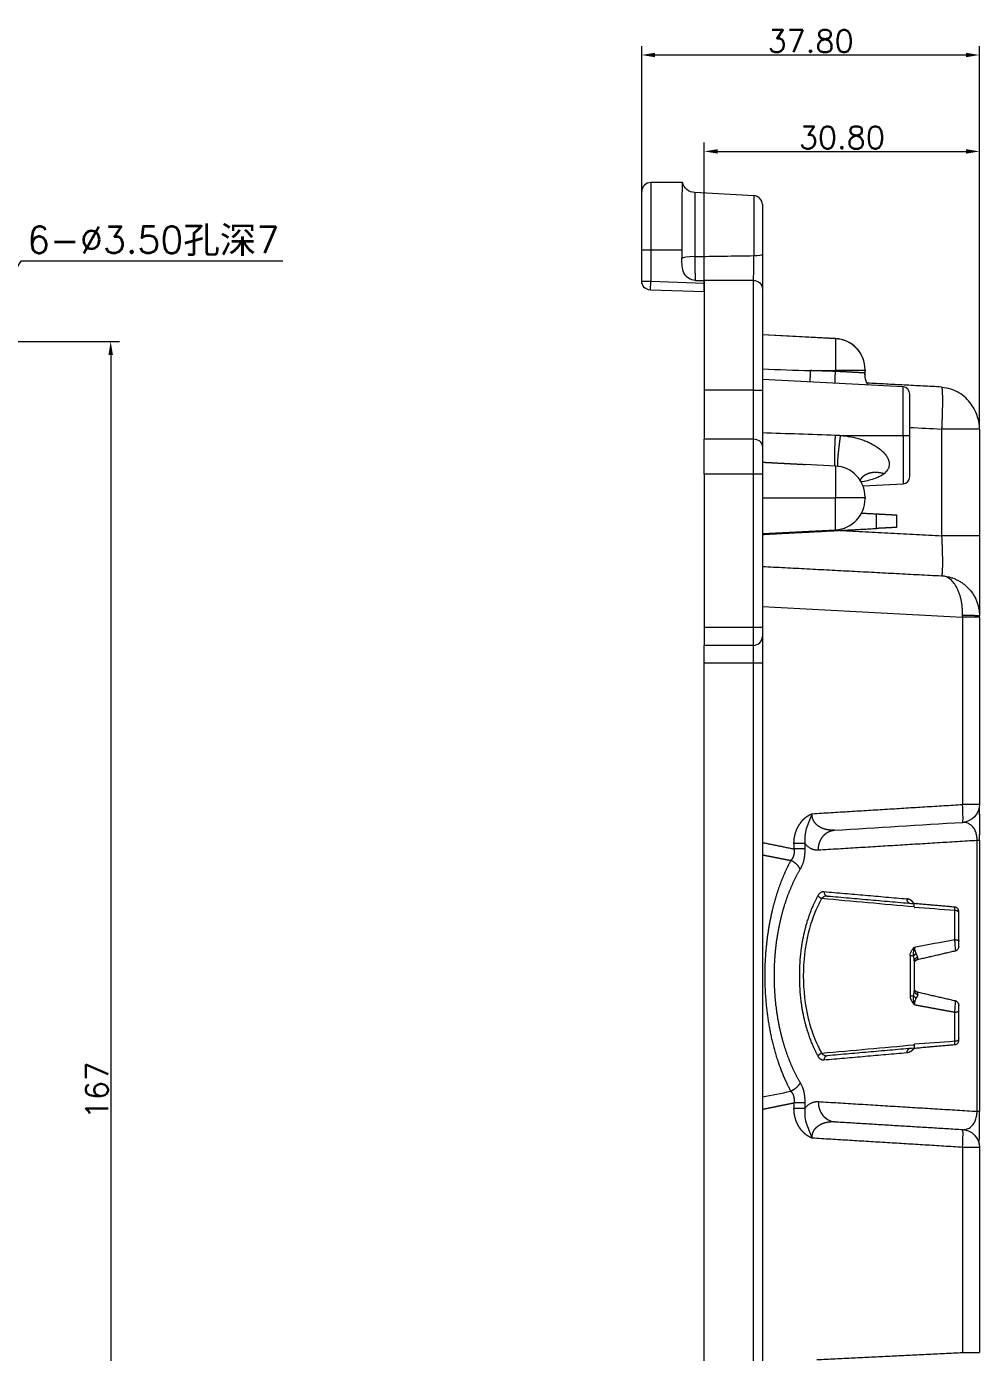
# Model space of a CAD drawing. Header units: millimetres. Extents: x 958 to 3026, y 447 to 1692.
# Drawn here: x 1564.4 to 1671, y 1334.7 to 1483.2 of the extents above; entities that cross this region are included whole.
import ezdxf

# ---------------------------------------------------------------- set-up
doc = ezdxf.new("R2010")
doc.units = ezdxf.units.MM
doc.layers.add('2', color=7, linetype='Continuous', true_color=0xffffff)
doc.layers.add('尺寸线层2', color=3, linetype='Continuous')
doc.styles.get("Standard").update_dxf_attribs({"font": 'txt', "bigfont": 'gbcbig.shx'})
doc.styles.add('标准', font='txt.shx')
doc.dimstyles.get("Standard").update_dxf_attribs({"dimtxt": 3, "dimasz": 1.5, "dimexe": 0.5, "dimexo": 0.05, "dimgap": 0.3, "dimtad": 1, "dimtih": 1, "dimtoh": 1, "dimzin": 0, "dimdsep": 46, "dimtxsty": 'Standard', "dimcen": 0.09, "dimadec": 1, "dimazin": 0, "dimtfac": 1, "dimtmove": 0, "dimatfit": 3, "dimfxl": 1, "dimtolj": 1, "dimtzin": 0, "dimlwd": 13, "dimlwe": 13, "dimarcsym": 0})
doc.dimstyles.new('小粟 Standard', dxfattribs={"dimtxt": 2.5, "dimasz": 1.5, "dimexe": 1, "dimexo": 0.05, "dimgap": 0.3, "dimtad": 1, "dimzin": 0, "dimdsep": 46, "dimtxsty": 'Standard', "dimcen": 0.09, "dimadec": 1, "dimazin": 0, "dimtfac": 1, "dimtmove": 0, "dimatfit": 3, "dimfxl": 1, "dimtolj": 1, "dimtzin": 0, "dimlwd": 13, "dimlwe": 13, "dimarcsym": 0})

# ---------------------------------------------------------------- blocks, each defined once
blk = doc.blocks.new('*D66')
at = {"layer": 'Defpoints', "color": 0}
for p in [(1671.02, 1479.97), (1633.22, 1464.69), (1671.02, 1438.1)]:
    blk.add_point(p, dxfattribs=at)
at = {"layer": '尺寸线层2', "color": 0, "lineweight": 13}
for p, q in [((1633.22, 1464.74), (1633.22, 1480.97)), ((1634.72, 1479.97), (1669.52, 1479.97)), ((1671.02, 1438.15), (1671.02, 1480.97))]:
    blk.add_line(p, q, dxfattribs=at)
at = {"layer": '尺寸线层2', "color": 0}
for points in [[(1634.72, 1480.22), (1634.72, 1479.72), (1633.22, 1479.97)], [(1669.52, 1480.22), (1669.52, 1479.72), (1671.02, 1479.97)]]:
    blk.add_solid(points, dxfattribs=at)
at = {"layer": '尺寸线层2', "color": 0, "insert": (1652.12, 1481.52), "char_height": 2.5, "attachment_point": 5, "style": '标准'}
blk.add_mtext('\\A1;37.80', dxfattribs=at)
blk = doc.blocks.new('*D67')
at = {"layer": 'Defpoints', "color": 0}
for p in [(1671.02, 1469.18), (1640.22, 1453.44), (1671.02, 1438.1)]:
    blk.add_point(p, dxfattribs=at)
at = {"layer": '尺寸线层2', "color": 0, "lineweight": 13}
for p, q in [((1640.22, 1453.49), (1640.22, 1470.18)), ((1671.02, 1438.15), (1671.02, 1470.18)), ((1641.72, 1469.18), (1669.52, 1469.18))]:
    blk.add_line(p, q, dxfattribs=at)
at = {"layer": '尺寸线层2', "color": 0}
for points in [[(1641.72, 1469.43), (1641.72, 1468.93), (1640.22, 1469.18)], [(1669.52, 1469.43), (1669.52, 1468.93), (1671.02, 1469.18)]]:
    blk.add_solid(points, dxfattribs=at)
at = {"layer": '尺寸线层2', "color": 0, "insert": (1655.62, 1470.73), "char_height": 2.5, "attachment_point": 5, "style": '标准'}
blk.add_mtext('\\A1;30.80', dxfattribs=at)
blk = doc.blocks.new('*D84')
at = {"layer": 'Defpoints', "color": 0}
for p in [(1547.09, 1431.85), (1545.16, 1428.93)]:
    blk.add_point(p, dxfattribs=at)
at = {"layer": '尺寸线层2', "color": 0, "lineweight": 13}
for p, q in [((1563.72, 1456.91), (1547.92, 1433.1)), ((1593.05, 1456.91), (1563.72, 1456.91)), ((1545.16, 1428.93), (1547.09, 1431.85)), ((1544.33, 1427.68), (1543.5, 1426.43))]:
    blk.add_line(p, q, dxfattribs=at)
at = {"layer": '尺寸线层2', "color": 0}
for points in [[(1547.71, 1433.24), (1548.13, 1432.96), (1547.09, 1431.85)], [(1544.12, 1427.82), (1544.54, 1427.55), (1545.16, 1428.93)]]:
    blk.add_solid(points, dxfattribs=at)
at = {"layer": '尺寸线层2', "color": 0, "insert": (1578.54, 1459.12), "char_height": 3, "attachment_point": 5, "style": '标准'}
blk.add_mtext('\\A1;6-∅3.50孔深7', dxfattribs=at)
blk = doc.blocks.new('*D87')
at = {"layer": 'Defpoints', "color": 0}
for p in [(1536.68, 1447.9), (1536.68, 1280.86), (1573.78, 1280.86)]:
    blk.add_point(p, dxfattribs=at)
at = {"layer": '尺寸线层2', "color": 0, "lineweight": 13}
for p, q in [((1536.73, 1447.9), (1574.78, 1447.9)), ((1573.78, 1446.4), (1573.78, 1282.36)), ((1536.73, 1280.86), (1574.78, 1280.86))]:
    blk.add_line(p, q, dxfattribs=at)
at = {"layer": '尺寸线层2', "color": 0}
for points in [[(1573.53, 1446.4), (1574.03, 1446.4), (1573.78, 1447.9)], [(1573.53, 1282.36), (1574.03, 1282.36), (1573.78, 1280.86)]]:
    blk.add_solid(points, dxfattribs=at)
at = {"layer": '尺寸线层2', "color": 0, "insert": (1572.23, 1364.07), "char_height": 2.5, "attachment_point": 5, "rotation": 90}
blk.add_mtext('\\A1;167', dxfattribs=at)

msp = doc.modelspace()

# ---------------------------------------------------------------- linework, layer by layer
at = {"layer": '2', "color": 7, "linetype": 'Continuous', "lineweight": 20}
for p, q in [((1637.769, 1465.693), (1634.222, 1465.693)), ((1645.775, 1464.221), (1639.144, 1464.568)), ((1646.722, 1463.222), (1646.722, 1457.662)), ((1633.222, 1454.658), (1633.222, 1458.174)), ((1639.222, 1454.743), (1640.222, 1454.743)), ((1645.722, 1454.743), (1640.222, 1454.743)), ((1640.222, 1454.743), (1640.222, 1442.453)), ((1640.222, 1453.443), (1634.187, 1453.658)), ((1646.722, 1453.743), (1646.722, 1442.457)), ((1654.905, 1448.214), (1646.722, 1448.643)), ((1654.893, 1448.243), (1646.725, 1448.643)), ((1662.464, 1442.818), (1646.722, 1443.643)), ((1640.222, 1442.453), (1640.222, 1436.967)), ((1646.722, 1442.457), (1646.722, 1436.186)), ((1640.222, 1433.063), (1640.222, 1436.967)), ((1671.022, 1438.102), (1671.022, 1426.168)), ((1646.722, 1436.186), (1646.722, 1433.063)), ((1654.905, 1433.964), (1651.501, 1434.142)), ((1640.222, 1433.063), (1640.222, 1415.893)), ((1646.722, 1433.063), (1646.722, 1415.893)), ((1657.986, 1431.733), (1662.464, 1431.968)), ((1661.722, 1428.493), (1661.722, 1427.093)), ((1646.724, 1426.393), (1654.905, 1426.822)), ((1640.222, 1415.893), (1640.222, 1413.893)), ((1646.722, 1415.893), (1646.722, 1414.893)), ((1671.022, 1417.058), (1671.022, 1396.078)), ((1646.722, 1414.893), (1646.722, 1411.893)), ((1645.722, 1413.893), (1640.222, 1413.893)), ((1640.222, 1411.893), (1640.222, 1413.893)), ((1640.222, 1316.893), (1640.222, 1411.893)), ((1646.722, 1411.893), (1646.722, 1316.893)), ((1671.022, 1392.046), (1671.022, 1361.737)), ((1671.022, 1357.704), (1671.022, 1334.743))]:
    msp.add_line(p, q, dxfattribs=at)
at = {"layer": '2', "color": 155, "linetype": 'Continuous', "lineweight": 13}
for p, q in [((1639.144, 1464.568), (1639.144, 1457.406)), ((1645.775, 1464.221), (1645.775, 1457.511)), ((1633.222, 1458.174), (1634.222, 1458.174)), ((1634.222, 1458.174), (1637.732, 1458.174)), ((1634.222, 1458.174), (1634.222, 1454.658)), ((1633.222, 1454.658), (1634.222, 1454.658)), ((1634.187, 1453.658), (1634.222, 1454.658)), ((1634.222, 1454.658), (1640.222, 1454.443)), ((1645.722, 1442.453), (1645.722, 1454.743)), ((1654.893, 1448.214), (1654.893, 1448.243)), ((1654.905, 1448.214), (1654.905, 1444.643)), ((1652.123, 1444.643), (1654.905, 1444.643)), ((1654.905, 1444.553), (1654.905, 1444.643)), ((1658.222, 1444.643), (1654.905, 1444.643)), ((1662.464, 1437.393), (1662.464, 1442.818)), ((1645.722, 1442.453), (1640.222, 1442.453)), ((1645.722, 1436.967), (1645.722, 1442.453)), ((1645.722, 1436.967), (1640.222, 1436.967)), ((1645.722, 1433.063), (1645.722, 1436.967)), ((1655.481, 1437.393), (1662.464, 1437.393)), ((1662.464, 1437.393), (1662.464, 1431.968)), ((1662.464, 1437.393), (1663.222, 1437.393)), ((1666.781, 1438.102), (1666.781, 1426.168)), ((1654.905, 1433.964), (1654.905, 1430.393)), ((1645.722, 1433.063), (1640.222, 1433.063)), ((1646.722, 1433.063), (1645.722, 1433.063)), ((1645.722, 1415.893), (1645.722, 1433.063)), ((1646.722, 1430.393), (1654.905, 1430.393)), ((1654.905, 1426.822), (1654.905, 1430.393)), ((1658.222, 1430.393), (1654.905, 1430.393)), ((1659.499, 1426.976), (1659.499, 1428.609)), ((1645.722, 1415.893), (1640.222, 1415.893)), ((1646.722, 1415.893), (1645.722, 1415.893)), ((1645.722, 1413.893), (1645.722, 1415.893)), ((1669.127, 1417.058), (1669.127, 1396.078)), ((1645.722, 1411.893), (1645.722, 1413.893)), ((1645.722, 1411.893), (1640.222, 1411.893)), ((1646.722, 1411.893), (1645.722, 1411.893)), ((1645.722, 1316.893), (1645.722, 1411.893)), ((1671.022, 1396.078), (1669.127, 1396.078)), ((1650.259, 1391.704), (1650.259, 1391.103)), ((1651.479, 1391.704), (1651.479, 1391.103)), ((1670.754, 1361.737), (1670.754, 1392.046)), ((1650.259, 1362.69), (1650.259, 1362.078)), ((1651.479, 1362.69), (1651.479, 1362.078)), ((1671.022, 1357.704), (1669.127, 1357.704)), ((1669.127, 1357.704), (1669.127, 1334.743))]:
    msp.add_line(p, q, dxfattribs=at)
at = {"layer": '2', "color": 7, "linetype": 'Continuous', "lineweight": 20}
for centre, radius, start, end in [((1634.222, 1464.693), 1, 90, 180), ((1645.722, 1463.222), 1, 0, 87), ((1654.722, 1444.747), 3.5, 0, 87.2), ((1654.722, 1444.719), 3.5, 0, 87), ((1654.722, 1444.538), 3.5, 354.04761, 0), ((1654.722, 1444.567), 3.5, 356.47883, 0), ((1662.422, 1442.019), 0.8, 0, 87), ((1654.722, 1430.469), 3.5, 0, 87), ((1662.422, 1432.767), 0.8, 273, 0), ((1654.722, 1430.317), 3.5, 273, 0), ((1645.722, 1414.893), 1, 270, 0)]:
    msp.add_arc(centre, radius, start, end, dxfattribs=at)
at = {"layer": '2', "color": 7, "linetype": 'Continuous', "lineweight": 20, "extrusion": (0, 0, -1)}
for centre, radius, start, end in [((-1639.222, 1466.066), 1.5, 273, 345.6085), ((-1634.222, 1454.658), 1, 272.04541, 0), ((-1645.722, 1453.743), 1, 90, 180), ((-1669.022, 1396.078), 2, 180, 266.5), ((-1669.022, 1357.704), 2, 93.5, 180)]:
    msp.add_arc(centre, radius, start, end, dxfattribs=at)
at = {"layer": '2', "color": 155, "linetype": 'Continuous', "lineweight": 13}
for centre, major_axis, ratio, start_param, end_param in [((1645.722, 1457.662), (-1, 0), 0.1511922, 1.6231562, 3.1415927), ((1639.222, 1457.166), (-1.5, 0), 0.1598368, 4.7647489, 6.2326526), ((1645.722, 1442.457), (-1, 0), 0.0032007, 1.5707963, 3.1415927), ((1645.722, 1436.186), (-1, 0), 0.7806313, 3.1415927, 4.712389)]:
    msp.add_ellipse(centre, major_axis=major_axis, ratio=ratio, start_param=start_param, end_param=end_param, dxfattribs=at)
for points, degree, knots in [([(1634.222, 1465.693), (1634.222, 1465.693), (1634.222, 1464.882), (1634.222, 1462.099), (1634.222, 1460.143), (1634.222, 1458.174)], 3, [0, 0, 0, 0, 0.5000001, 0.5000001, 1, 1, 1, 1]), ([(1639.144, 1457.406), (1640.221, 1457.426), (1641.299, 1457.445), (1643.509, 1457.48), (1644.642, 1457.497), (1645.775, 1457.511)], 3, [0, 0, 0, 0, 0.487479, 0.487479, 1, 1, 1, 1]), ([(1645.722, 1454.743), (1645.728, 1454.826), (1645.734, 1454.956), (1645.746, 1455.291), (1645.751, 1455.5), (1645.76, 1455.965), (1645.764, 1456.228), (1645.77, 1456.77), (1645.773, 1457.057), (1645.774, 1457.395), (1645.774, 1457.453), (1645.775, 1457.511)], 3, [0, 0, 0, 0, 0.2381083, 0.2381083, 0.4761858, 0.4761858, 0.7138679, 0.7138679, 0.9509167, 0.9509167, 1, 1, 1, 1]), ([(1639.144, 1457.406), (1639.146, 1457.16), (1639.149, 1456.905), (1639.159, 1456.382), (1639.165, 1456.107), (1639.177, 1455.703), (1639.182, 1455.554), (1639.195, 1455.201), (1639.205, 1455.013), (1639.216, 1454.822), (1639.219, 1454.78), (1639.222, 1454.743)], 3, [0, 0, 0, 0, 0.232104, 0.232104, 0.493545, 0.493545, 0.6567044, 0.6567044, 0.9187199, 0.9187199, 1, 1, 1, 1]), ([(1658.216, 1444.351), (1658.216, 1444.351), (1658.215, 1444.353), (1658.213, 1444.356), (1658.206, 1444.361), (1658.196, 1444.365), (1658.19, 1444.367), (1658.164, 1444.373), (1658.126, 1444.377), (1658.092, 1444.379), (1657.971, 1444.388), (1657.795, 1444.399), (1657.653, 1444.407), (1657.161, 1444.433), (1656.493, 1444.469), (1655.988, 1444.496), (1655.45, 1444.524), (1654.905, 1444.553)], 5, [0, 0, 0, 0, 0, 0, 0.0489663, 0.0489663, 0.0489663, 0.1001431, 0.1001431, 0.1001431, 0.2284583, 0.2284583, 0.2284583, 0.4856752, 0.4856752, 0.4856752, 1, 1, 1, 1, 1, 1]), ([(1666.804, 1442.752), (1666.842, 1442.579), (1666.868, 1442.209), (1666.88, 1441.655), (1666.874, 1440.614), (1666.837, 1439.377), (1666.821, 1438.957), (1666.802, 1438.529), (1666.781, 1438.102)], 5, [0, 0, 0, 0, 0, 0, 0.6715661, 0.6715661, 0.6715661, 1, 1, 1, 1, 1, 1]), ([(1654.867, 1434.006), (1654.85, 1434.076), (1654.837, 1434.205), (1654.828, 1434.39), (1654.817, 1434.955), (1654.832, 1435.766), (1654.849, 1436.299), (1654.874, 1436.863), (1654.905, 1437.428)], 5, [0, 0, 0, 0, 0, 0, 0.4194482, 0.4194482, 0.4194482, 1, 1, 1, 1, 1, 1]), ([(1655.159, 1433.979), (1655.148, 1434.049), (1655.145, 1434.178), (1655.151, 1434.364), (1655.187, 1434.928), (1655.27, 1435.736), (1655.331, 1436.268), (1655.403, 1436.83), (1655.481, 1437.393)], 5, [0, 0, 0, 0, 0, 0, 0.4190061, 0.4190061, 0.4190061, 1, 1, 1, 1, 1, 1]), ([(1655.481, 1437.393), (1655.864, 1437.35), (1656.611, 1437.265), (1657.514, 1437.04), (1658.192, 1436.804), (1658.677, 1436.596), (1659.141, 1436.354), (1659.601, 1436.068), (1660.031, 1435.744), (1660.4, 1435.382), (1660.676, 1435.006), (1660.83, 1434.675), (1660.901, 1434.405), (1660.924, 1434.195), (1660.912, 1433.992), (1660.866, 1433.796), (1660.785, 1433.608), (1660.671, 1433.429), (1660.523, 1433.257), (1660.402, 1433.154), (1660.34, 1433.102)], 3, [0, 0, 0, 0, 0.1348261, 0.2629709, 0.3252397, 0.3867766, 0.4480585, 0.5096675, 0.5780643, 0.6400297, 0.697168, 0.7515203, 0.7817318, 0.8112691, 0.8405981, 0.8701945, 0.9005222, 0.9320143, 0.9650603, 1, 1, 1, 1]), ([(1671.022, 1438.102), (1671.022, 1438.102), (1670.574, 1438.102), (1669.015, 1438.102), (1667.914, 1438.102), (1666.781, 1438.102)], 3, [0, 0, 0, 0, 0.5, 0.5, 1, 1, 1, 1]), ([(1660.34, 1433.102), (1659.754, 1433.268), (1659.175, 1433.314), (1658.649, 1433.227), (1658.177, 1432.995), (1657.844, 1432.642), (1657.818, 1432.613), (1657.793, 1432.583), (1657.769, 1432.552)], 5, [0, 0, 0, 0, 0, 0, 0.9192231, 0.9192231, 0.9192231, 1, 1, 1, 1, 1, 1]), ([(1660.34, 1433.102), (1660.197, 1433.001), (1659.897, 1432.792), (1659.329, 1432.555), (1658.66, 1432.352), (1658.13, 1432.238), (1657.829, 1432.183), (1657.792, 1432.176)], 3, [0, 0, 0, 0, 0.2079978, 0.4350668, 0.6850973, 0.961318, 1, 1, 1, 1]), ([(1666.781, 1426.168), (1666.823, 1425.364), (1666.855, 1424.561), (1666.873, 1423.81), (1666.88, 1422.678), (1666.845, 1421.981), (1666.822, 1421.776), (1666.793, 1421.674), (1666.758, 1421.676)], 5, [0, 0, 0, 0, 0, 0, 0.5679933, 0.5679933, 0.5679933, 1, 1, 1, 1, 1, 1]), ([(1671.022, 1426.168), (1671.022, 1426.168), (1670.893, 1426.168), (1670.636, 1426.168), (1669.888, 1426.168), (1668.766, 1426.168), (1668.134, 1426.168), (1667.461, 1426.168), (1666.781, 1426.168)], 5, [0, 0, 0, 0, 0, 0, 0.5, 0.5, 0.5, 1, 1, 1, 1, 1, 1]), ([(1669.132, 1417.282), (1669.133, 1417.415), (1669.134, 1417.688), (1669.106, 1418.1), (1669.056, 1418.517), (1668.982, 1418.933), (1668.883, 1419.341), (1668.759, 1419.734), (1668.61, 1420.105), (1668.385, 1420.543), (1668.077, 1420.994), (1667.677, 1421.376), (1667.243, 1421.614), (1666.918, 1421.656), (1666.758, 1421.676)], 3, [0, 0, 0, 0, 0.055134, 0.1125186, 0.1721419, 0.2339371, 0.2977868, 0.3635302, 0.4309725, 0.4998966, 0.6280909, 0.7550677, 0.8793594, 1, 1, 1, 1]), ([(1671.022, 1417.058), (1671.022, 1417.058), (1670.821, 1417.058), (1670.125, 1417.058), (1669.632, 1417.058), (1669.127, 1417.058)], 3, [0, 0, 0, 0, 0.5, 0.5, 1, 1, 1, 1]), ([(1669.132, 1417.282), (1669.435, 1417.281), (1669.734, 1417.277), (1670.016, 1417.271), (1670.516, 1417.253), (1670.85, 1417.227), (1670.965, 1417.213), (1671.022, 1417.198), (1671.022, 1417.182)], 5, [0, 0, 0, 0, 0, 0, 0.5, 0.5, 0.5, 1, 1, 1, 1, 1, 1]), ([(1669.144, 1394.082), (1669.172, 1394.084), (1669.186, 1394.3), (1669.179, 1395.039), (1669.159, 1395.557), (1669.127, 1396.078)], 3, [0, 0, 0, 0, 0.5, 0.5, 1, 1, 1, 1]), ([(1650.259, 1391.704), (1650.259, 1391.873), (1650.282, 1392.199), (1650.353, 1392.673), (1650.556, 1393.305), (1650.853, 1393.845), (1651.015, 1394.061), (1651.118, 1394.198), (1651.401, 1394.504), (1651.752, 1394.775), (1652.014, 1394.924), (1652.197, 1395.011), (1652.292, 1395.049)], 2, [0, 0, 0, 0.0625, 0.125, 0.25, 0.3928571, 0.5, 0.5, 0.6, 0.75, 0.875, 0.9375, 1, 1, 1]), ([(1652.292, 1395.049), (1652.194, 1394.81), (1651.987, 1394.304), (1651.68, 1393.579), (1651.441, 1392.698), (1651.465, 1392.073), (1651.479, 1391.704)], 3, [0, 0, 0, 0, 0.2184243, 0.4626123, 0.6826637, 1, 1, 1, 1]), ([(1652.987, 1390.959), (1652.981, 1391.3), (1653.032, 1391.642), (1653.14, 1391.967), (1653.456, 1392.551), (1653.939, 1392.957), (1654.212, 1393.104), (1654.503, 1393.187), (1654.798, 1393.205)], 5, [0, 0, 0, 0, 0, 0, 0.5, 0.5, 0.5, 1, 1, 1, 1, 1, 1]), ([(1650.259, 1391.103), (1650.289, 1390.889), (1650.293, 1390.674), (1650.265, 1390.467), (1650.181, 1390.202), (1650.046, 1389.982), (1650.003, 1389.923), (1649.956, 1389.867), (1649.906, 1389.816)], 5, [0, 0, 0, 0, 0, 0, 0.7072996, 0.7072996, 0.7072996, 1, 1, 1, 1, 1, 1]), ([(1649.906, 1389.816), (1649.366, 1388.828), (1648.868, 1387.726), (1648.423, 1386.517), (1647.592, 1383.677), (1647.106, 1380.473), (1646.96, 1378.671), (1646.908, 1374.219), (1647.573, 1369.951), (1648.198, 1367.65), (1648.99, 1365.652), (1649.906, 1363.977)], 5, [0, 0, 0, 0, 0, 0, 0.258376, 0.258376, 0.258376, 0.5621795, 0.5621795, 0.5621795, 1, 1, 1, 1, 1, 1]), ([(1650.945, 1388.834), (1650.262, 1387.686), (1649.2, 1385.029), (1648.821, 1383.519), (1648.503, 1382.252), (1648.026, 1378.97), (1648.025, 1373.444), (1648.821, 1370.274), (1649.2, 1368.765), (1650.262, 1366.107), (1650.945, 1364.959)], 2, [0, 0, 0, 0.1250001, 0.2500002, 0.2500002, 0.3500002, 0.5000004, 0.7500005, 0.7500005, 0.8750006, 1, 1, 1]), ([(1652.95, 1367.915), (1652.437, 1368.883), (1651.667, 1370.974), (1650.897, 1374.342), (1650.897, 1379.45), (1651.667, 1382.819), (1652.436, 1384.91), (1652.95, 1385.878)], 2, [0, 0, 0, 0.125, 0.25, 0.5, 0.75, 0.875, 1, 1, 1]), ([(1653.352, 1385.55), (1653.204, 1385.269), (1652.907, 1384.706), (1652.372, 1383.453), (1651.599, 1381.011), (1651.099, 1376.896), (1651.6, 1372.784), (1652.372, 1370.339), (1652.842, 1369.244), (1653.13, 1368.659), (1653.278, 1368.381), (1653.352, 1368.243)], 3, [0, 0, 0, 0, 0.0618013, 0.1242507, 0.2495225, 0.499995, 0.7504593, 0.8757396, 0.9381901, 0.9692673, 1, 1, 1, 1]), ([(1653.8, 1385.824), (1653.749, 1385.817), (1653.588, 1385.777), (1653.448, 1385.642), (1653.352, 1385.55)], 3, [0, 0, 0, 0, 0.3141165, 1, 1, 1, 1]), ([(1663.676, 1384.988), (1663.666, 1385.008), (1663.655, 1385.027), (1663.644, 1385.045), (1663.594, 1385.124), (1663.541, 1385.189), (1663.499, 1385.234), (1663.354, 1385.366), (1663.202, 1385.447), (1663.094, 1385.488), (1662.985, 1385.512), (1662.876, 1385.522)], 5, [0, 0, 0, 0, 0, 0, 0.0792566, 0.0792566, 0.0792566, 0.3527138, 0.3527138, 0.3527138, 1, 1, 1, 1, 1, 1]), ([(1668.253, 1384.222), (1668.253, 1384.222), (1668.258, 1384.41), (1668.263, 1384.564), (1668.265, 1384.585), (1668.266, 1384.586)], 3, [0, 0, 0, 0, 0.0000504, 0.8726703, 1, 1, 1, 1]), ([(1668.253, 1380.954), (1668.253, 1381.007), (1668.253, 1381.059), (1668.253, 1381.112), (1668.253, 1381.484), (1668.253, 1381.849), (1668.253, 1382.158), (1668.253, 1382.614), (1668.253, 1383.056), (1668.253, 1383.202), (1668.253, 1383.491), (1668.253, 1383.773), (1668.253, 1383.911), (1668.253, 1384.057), (1668.253, 1384.2), (1668.253, 1384.207), (1668.253, 1384.214), (1668.253, 1384.222)], 5, [0, 0, 0, 0, 0, 0, 0.075321, 0.075321, 0.075321, 0.5315201, 0.5315201, 0.5315201, 0.7596197, 0.7596197, 0.7596197, 0.9877192, 0.9877192, 0.9877192, 1, 1, 1, 1, 1, 1]), ([(1668.335, 1379.714), (1668.339, 1379.715), (1668.348, 1379.772), (1668.33, 1380.106), (1668.293, 1380.579), (1668.267, 1380.817), (1668.253, 1380.954)], 3, [0, 0, 0, 0, 0.1696472, 0.5846075, 0.7625287, 1, 1, 1, 1]), ([(1663.253, 1379.133), (1663.265, 1379.234), (1663.291, 1379.457), (1663.466, 1379.789), (1663.632, 1379.999), (1663.722, 1380.114)], 3, [0, 0, 0, 0, 0.2717819, 0.5999031, 1, 1, 1, 1]), ([(1663.722, 1380.114), (1663.737, 1380.034), (1663.767, 1379.879), (1663.817, 1379.61), (1663.885, 1379.45), (1663.925, 1379.358)], 3, [0, 0, 0, 0, 0.3070393, 0.5994808, 1, 1, 1, 1]), ([(1664.109, 1374.833), (1664.101, 1374.776), (1664.083, 1374.651), (1663.98, 1374.511), (1663.925, 1374.435)], 3, [0, 0, 0, 0, 0.4576405, 1, 1, 1, 1]), ([(1668.253, 1372.839), (1668.265, 1372.957), (1668.29, 1373.194), (1668.33, 1373.674), (1668.348, 1374.022), (1668.339, 1374.079), (1668.335, 1374.079)], 3, [0, 0, 0, 0, 0.2066533, 0.4150842, 0.8295503, 1, 1, 1, 1]), ([(1668.253, 1369.571), (1668.253, 1369.579), (1668.253, 1369.586), (1668.253, 1369.593), (1668.253, 1369.736), (1668.253, 1369.882), (1668.253, 1370.02), (1668.253, 1370.302), (1668.253, 1370.591), (1668.253, 1370.737), (1668.253, 1371.179), (1668.253, 1371.635), (1668.253, 1371.944), (1668.253, 1372.309), (1668.253, 1372.681), (1668.253, 1372.734), (1668.253, 1372.786), (1668.253, 1372.839)], 5, [0, 0, 0, 0, 0, 0, 0.0122864, 0.0122864, 0.0122864, 0.2403809, 0.2403809, 0.2403809, 0.4684755, 0.4684755, 0.4684755, 0.9246646, 0.9246646, 0.9246646, 1, 1, 1, 1, 1, 1]), ([(1663.718, 1368.882), (1663.706, 1368.853), (1663.638, 1368.714), (1663.487, 1368.543), (1663.404, 1368.479), (1663.288, 1368.388), (1663.024, 1368.284), (1662.876, 1368.271)], 2, [0, 0, 0, 0.0440154, 0.2261077, 0.3626769, 0.3626769, 0.6813385, 1, 1, 1]), ([(1668.266, 1369.209), (1668.265, 1369.209), (1668.264, 1369.217), (1668.261, 1369.299), (1668.256, 1369.473), (1668.253, 1369.571)], 3, [0, 0, 0, 0, 0.1325268, 0.5099464, 1, 1, 1, 1]), ([(1653.352, 1368.243), (1653.448, 1368.151), (1653.588, 1368.016), (1653.749, 1367.976), (1653.8, 1367.969)], 3, [0, 0, 0, 0, 0.6859332, 1, 1, 1, 1]), ([(1649.906, 1363.977), (1649.958, 1363.924), (1650.006, 1363.867), (1650.05, 1363.805), (1650.183, 1363.584), (1650.266, 1363.318), (1650.293, 1363.113), (1650.289, 1362.902), (1650.259, 1362.69)], 5, [0, 0, 0, 0, 0, 0, 0.3018534, 0.3018534, 0.3018534, 1, 1, 1, 1, 1, 1]), ([(1650.945, 1364.959), (1650.945, 1364.959), (1651.479, 1364.06), (1651.479, 1362.69)], 2, [0, 0, 0, 0.0000057, 1, 1, 1]), ([(1652.987, 1362.824), (1652.978, 1362.255), (1653.165, 1361.689), (1653.831, 1360.863), (1654.306, 1360.608), (1654.798, 1360.578)], 3, [0, 0, 0, 0, 0.5, 0.5, 1, 1, 1, 1]), ([(1652.292, 1358.734), (1652.197, 1358.772), (1652.014, 1358.86), (1651.751, 1359.009), (1651.409, 1359.274), (1651.125, 1359.575), (1651.015, 1359.722), (1650.892, 1359.886), (1650.711, 1360.19), (1650.529, 1360.562), (1650.353, 1361.109), (1650.282, 1361.583), (1650.259, 1361.909), (1650.259, 1362.078)], 2, [0, 0, 0, 0.0625, 0.125, 0.25, 0.3928571, 0.5, 0.5, 0.5816327, 0.6428571, 0.75, 0.875, 0.9375, 1, 1, 1]), ([(1651.479, 1362.078), (1651.464, 1361.76), (1651.433, 1361.136), (1651.66, 1360.25), (1651.937, 1359.59), (1652.125, 1359.148), (1652.207, 1358.943), (1652.246, 1358.847), (1652.264, 1358.802), (1652.278, 1358.768), (1652.287, 1358.747), (1652.292, 1358.734)], 3, [0, 0, 0, 0, 0.2743807, 0.5372537, 0.7812954, 0.8934823, 0.9471739, 0.9682997, 0.9808995, 0.9884364, 1, 1, 1, 1]), ([(1669.127, 1357.704), (1669.159, 1358.226), (1669.179, 1358.744), (1669.186, 1359.483), (1669.172, 1359.699), (1669.144, 1359.701)], 3, [0, 0, 0, 0, 0.5, 0.5, 1, 1, 1, 1]), ([(1669.127, 1334.743), (1669.632, 1334.743), (1670.125, 1334.743), (1670.821, 1334.743), (1671.022, 1334.743), (1671.022, 1334.743)], 3, [0, 0, 0, 0, 0.5, 0.5, 1, 1, 1, 1])]:
    msp.add_open_spline(points, degree=degree, knots=knots, dxfattribs=at)
at = {"layer": '2', "color": 7, "linetype": 'Continuous', "lineweight": 20}
for points, degree, knots in [([(1637.732, 1458.174), (1637.738, 1460.131), (1637.748, 1462.098), (1637.764, 1464.871), (1637.769, 1465.693), (1637.769, 1465.693)], 3, [0, 0, 0, 0, 0.5, 0.5, 1, 1, 1, 1]), ([(1633.222, 1458.174), (1633.222, 1459.894), (1633.222, 1461.577), (1633.222, 1463.98), (1633.222, 1464.692), (1633.222, 1464.693)], 3, [0, 0, 0, 0, 0.5000926, 0.5000926, 1, 1, 1, 1]), ([(1646.722, 1457.662), (1646.722, 1457.276), (1646.722, 1456.873), (1646.722, 1456.104), (1646.722, 1455.726), (1646.722, 1455.047), (1646.722, 1454.737), (1646.722, 1454.225), (1646.722, 1454.017), (1646.722, 1453.822), (1646.722, 1453.778), (1646.722, 1453.743)], 3, [0, 0, 0, 0, 0.229376, 0.229376, 0.4587396, 0.4587396, 0.6882925, 0.6882925, 0.9181661, 0.9181661, 1, 1, 1, 1]), ([(1639.222, 1454.743), (1638.683, 1454.743), (1638.172, 1455.099), (1637.702, 1456.074), (1637.72, 1456.637), (1637.724, 1457.178)], 3, [0, 0, 0, 0, 0.5, 0.5, 1, 1, 1, 1]), ([(1658.566, 1443), (1658.47, 1443.15), (1658.262, 1443.579), (1658.201, 1444.04), (1658.216, 1444.351)], 3, [0, 0, 0, 0, 0.3743633, 1, 1, 1, 1]), ([(1671.022, 1438.258), (1671.021, 1438.419), (1670.988, 1438.777), (1670.828, 1439.45), (1670.538, 1440.183), (1670.098, 1440.926), (1669.497, 1441.615), (1668.734, 1442.194), (1667.817, 1442.606), (1667.155, 1442.729), (1666.804, 1442.752)], 3, [0, 0, 0, 0, 0.0950731, 0.2001713, 0.3152292, 0.4391596, 0.5704861, 0.7079492, 0.8510016, 1, 1, 1, 1]), ([(1663.222, 1437.393), (1663.222, 1438.604), (1663.222, 1439.807), (1663.222, 1441.52), (1663.222, 1442.019), (1663.222, 1442.019)], 3, [0, 0, 0, 0, 0.5000339, 0.5000339, 1, 1, 1, 1]), ([(1663.222, 1432.767), (1663.222, 1432.767), (1663.222, 1433.265), (1663.222, 1434.978), (1663.222, 1436.182), (1663.222, 1437.393)], 3, [0, 0, 0, 0, 0.499894, 0.499894, 1, 1, 1, 1]), ([(1659.499, 1428.609), (1659.621, 1428.603), (1659.856, 1428.59), (1660.191, 1428.573), (1660.62, 1428.55), (1660.969, 1428.532), (1661.279, 1428.516), (1661.501, 1428.504), (1661.645, 1428.497), (1661.703, 1428.494), (1661.722, 1428.493), (1661.722, 1428.493)], 2, [0, 0, 0, 0.0625, 0.125, 0.25, 0.3928571, 0.5, 0.6428571, 0.75, 0.875, 0.9375, 1, 1, 1]), ([(1661.722, 1427.093), (1661.722, 1427.093), (1661.703, 1427.092), (1661.645, 1427.089), (1661.479, 1427.08), (1661.235, 1427.067), (1660.926, 1427.051), (1660.564, 1427.032), (1660.191, 1427.012), (1659.857, 1426.995), (1659.622, 1426.983), (1659.499, 1426.976)], 2, [0, 0, 0, 0.0625, 0.125, 0.25, 0.3928571, 0.5, 0.6428571, 0.75, 0.875, 0.9375, 1, 1, 1]), ([(1671.022, 1426.168), (1671.022, 1425.237), (1671.022, 1423.511), (1671.022, 1421.127), (1671.022, 1418.497), (1671.022, 1417.558), (1671.022, 1417.397)], 2, [0, 0, 0, 0.1458284, 0.2916568, 0.5833135, 0.8749703, 1, 1, 1]), ([(1666.758, 1421.676), (1667.013, 1421.651), (1667.4, 1421.612), (1667.911, 1421.469), (1668.296, 1421.325), (1668.673, 1421.143), (1669.036, 1420.923), (1669.381, 1420.666), (1669.793, 1420.294), (1670.159, 1419.859), (1670.464, 1419.368), (1670.661, 1418.967), (1670.82, 1418.542), (1670.936, 1418.098), (1671.009, 1417.643), (1671.018, 1417.336), (1671.022, 1417.182)], 3, [0, 0, 0, 0, 0.118408, 0.1796772, 0.2421105, 0.3055342, 0.3697495, 0.4345359, 0.4996572, 0.6217272, 0.6840288, 0.7469438, 0.8102635, 0.8737346, 0.9370763, 1, 1, 1, 1]), ([(1671.022, 1394.904), (1671.023, 1395.105), (1671.022, 1395.433), (1671.018, 1395.7), (1671.01, 1395.765), (1671.004, 1395.767)], 3, [0, 0, 0, 0, 0.3294326, 0.6531469, 1, 1, 1, 1]), ([(1654.798, 1393.205), (1654.341, 1393.177), (1653.886, 1393.224), (1653.449, 1393.345), (1652.811, 1393.692), (1652.415, 1394.27), (1652.313, 1394.517), (1652.274, 1394.783), (1652.292, 1395.049)], 5, [0, 0, 0, 0, 0, 0, 0.6281206, 0.6281206, 0.6281206, 1, 1, 1, 1, 1, 1]), ([(1670.754, 1392.046), (1670.753, 1392.131), (1670.75, 1392.313), (1670.717, 1392.571), (1670.668, 1392.818), (1670.597, 1393.051), (1670.506, 1393.267), (1670.391, 1393.462), (1670.25, 1393.633), (1670.097, 1393.755), (1669.952, 1393.847), (1669.791, 1393.942), (1669.599, 1394.028), (1669.375, 1394.084), (1669.221, 1394.083), (1669.144, 1394.082)], 3, [0, 0, 0, 0, 0.0321962, 0.0685407, 0.1117816, 0.1635589, 0.2248189, 0.2961285, 0.3778492, 0.4702292, 0.5370382, 0.6037124, 0.7365728, 0.8686971, 1, 1, 1, 1]), ([(1671.022, 1394.999), (1671.022, 1394.94), (1671.022, 1394.745), (1671.022, 1394.596), (1671.022, 1394.518), (1671.022, 1394.433), (1671.022, 1394.317), (1671.022, 1394.004), (1671.022, 1393.5), (1671.022, 1392.94), (1671.022, 1392.691)], 2, [0, 0, 0, 0.0846299, 0.2720713, 0.2720713, 0.365792, 0.365792, 0.4595127, 0.6094658, 0.8343955, 1, 1, 1]), ([(1668.722, 1384.084), (1668.721, 1384.149), (1668.699, 1384.269), (1668.599, 1384.432), (1668.447, 1384.547), (1668.33, 1384.58), (1668.266, 1384.586)], 3, [0, 0, 0, 0, 0.2490676, 0.4987964, 0.7491883, 1, 1, 1, 1]), ([(1668.722, 1380.786), (1668.722, 1381.123), (1668.722, 1381.455), (1668.722, 1381.782), (1668.722, 1382.425), (1668.722, 1383.041), (1668.722, 1383.341), (1668.722, 1383.634), (1668.722, 1383.918)], 5, [0, 0, 0, 0, 0, 0, 0.5000025, 0.5000025, 0.5000025, 1, 1, 1, 1, 1, 1]), ([(1668.722, 1380.224), (1668.722, 1380.207), (1668.722, 1380.197), (1668.722, 1380.194), (1668.722, 1380.212), (1668.722, 1380.343), (1668.722, 1380.494), (1668.722, 1380.649), (1668.722, 1380.786)], 5, [0, 0, 0, 0, 0, 0, 0.2551415, 0.2551415, 0.2551415, 1, 1, 1, 1, 1, 1]), ([(1663.618, 1379.098), (1663.622, 1379.23), (1663.628, 1379.467), (1663.679, 1379.808), (1663.708, 1380.012), (1663.722, 1380.114)], 3, [0, 0, 0, 0, 0.385303, 0.6919918, 1, 1, 1, 1]), ([(1663.722, 1378.571), (1663.721, 1378.614), (1663.719, 1378.702), (1663.699, 1378.833), (1663.667, 1378.966), (1663.635, 1379.054), (1663.618, 1379.098)], 3, [0, 0, 0, 0, 0.2439053, 0.4924144, 0.7447983, 1, 1, 1, 1]), ([(1668.335, 1379.711), (1668.401, 1379.728), (1668.513, 1379.779), (1668.639, 1379.914), (1668.708, 1380.069), (1668.722, 1380.175), (1668.722, 1380.227)], 3, [0, 0, 0, 0, 0.2849684, 0.5480591, 0.7869282, 1, 1, 1, 1]), ([(1663.737, 1378.418), (1663.738, 1378.418), (1663.744, 1378.418), (1663.756, 1378.435), (1663.78, 1378.483), (1663.802, 1378.521), (1663.828, 1378.561), (1663.86, 1378.599), (1663.895, 1378.633), (1663.947, 1378.673), (1664.019, 1378.71), (1664.078, 1378.729), (1664.11, 1378.736)], 3, [0, 0, 0, 0, 0.056137, 0.3342362, 0.439291, 0.5215028, 0.5868241, 0.6428268, 0.6962217, 0.7512668, 0.8709774, 1, 1, 1, 1]), ([(1663.618, 1374.695), (1663.635, 1374.739), (1663.667, 1374.827), (1663.699, 1374.96), (1663.719, 1375.091), (1663.721, 1375.179), (1663.722, 1375.222)], 3, [0, 0, 0, 0, 0.2552017, 0.5075856, 0.7560947, 1, 1, 1, 1]), ([(1663.722, 1373.679), (1663.704, 1373.811), (1663.67, 1374.055), (1663.619, 1374.396), (1663.618, 1374.603), (1663.618, 1374.695)], 3, [0, 0, 0, 0, 0.3951728, 0.7330329, 1, 1, 1, 1]), ([(1663.925, 1374.435), (1663.884, 1374.343), (1663.83, 1374.218), (1663.791, 1374.036), (1663.759, 1373.878), (1663.737, 1373.759), (1663.722, 1373.679)], 3, [0, 0, 0, 0, 0.3998831, 0.5430861, 0.6927262, 1, 1, 1, 1]), ([(1664.11, 1375.057), (1664.08, 1375.064), (1664.024, 1375.082), (1663.955, 1375.119), (1663.906, 1375.156), (1663.857, 1375.2), (1663.81, 1375.255), (1663.77, 1375.303), (1663.752, 1375.317), (1663.743, 1375.316), (1663.741, 1375.316)], 3, [0, 0, 0, 0, 0.1134177, 0.2224627, 0.2780009, 0.3388204, 0.4911049, 0.6938778, 0.9457358, 1, 1, 1, 1]), ([(1668.694, 1373.758), (1668.68, 1373.798), (1668.643, 1373.873), (1668.56, 1373.97), (1668.455, 1374.043), (1668.377, 1374.072), (1668.335, 1374.082)], 3, [0, 0, 0, 0, 0.2491374, 0.4988655, 0.7491561, 1, 1, 1, 1]), ([(1668.715, 1373.629), (1668.713, 1373.654), (1668.706, 1373.716), (1668.69, 1373.782), (1668.675, 1373.792), (1668.667, 1373.786)], 3, [0, 0, 0, 0, 0.213596, 0.5896164, 1, 1, 1, 1]), ([(1668.694, 1373.602), (1668.699, 1373.616), (1668.707, 1373.635), (1668.716, 1373.643), (1668.721, 1373.63), (1668.722, 1373.608), (1668.722, 1373.594)], 3, [0, 0, 0, 0, 0.2755502, 0.5338671, 0.7751689, 1, 1, 1, 1]), ([(1668.722, 1373.008), (1668.722, 1373.07), (1668.722, 1373.138), (1668.722, 1373.206), (1668.722, 1373.368), (1668.722, 1373.502), (1668.722, 1373.56), (1668.722, 1373.591), (1668.722, 1373.594)], 5, [0, 0, 0, 0, 0, 0, 0.4132405, 0.4132405, 0.4132405, 1, 1, 1, 1, 1, 1]), ([(1668.722, 1369.875), (1668.722, 1370.001), (1668.722, 1370.129), (1668.722, 1370.259), (1668.722, 1370.85), (1668.722, 1371.47), (1668.722, 1371.97), (1668.722, 1372.483), (1668.722, 1373.007)], 5, [0, 0, 0, 0, 0, 0, 0.222179, 0.222179, 0.222179, 1, 1, 1, 1, 1, 1]), ([(1668.266, 1369.207), (1668.33, 1369.213), (1668.447, 1369.246), (1668.599, 1369.361), (1668.699, 1369.524), (1668.721, 1369.644), (1668.722, 1369.709)], 3, [0, 0, 0, 0, 0.2508092, 0.5012018, 0.7509318, 1, 1, 1, 1]), ([(1669.286, 1359.699), (1669.328, 1359.7), (1669.453, 1359.705), (1669.645, 1359.749), (1669.864, 1359.853), (1670.062, 1359.996), (1670.234, 1360.166), (1670.368, 1360.351), (1670.481, 1360.557), (1670.576, 1360.779), (1670.652, 1361.01), (1670.709, 1361.247), (1670.748, 1361.488), (1670.752, 1361.659), (1670.754, 1361.737)], 3, [0, 0, 0, 0, 0.0707312, 0.2168651, 0.3580514, 0.4942267, 0.5953027, 0.6846589, 0.7624622, 0.8289871, 0.8847087, 0.9304867, 0.9679317, 1, 1, 1, 1]), ([(1670.989, 1358.073), (1670.991, 1358.072), (1670.995, 1358.114), (1671, 1358.282), (1671.005, 1358.511), (1671.008, 1358.797), (1671.012, 1359.248), (1671.015, 1359.903), (1671.017, 1360.652), (1671.018, 1361.236), (1671.018, 1361.563), (1671.018, 1361.737)], 3, [0, 0, 0, 0, 0.1612698, 0.3124644, 0.4139757, 0.5063612, 0.6321116, 0.7936362, 0.8904724, 0.9437496, 1, 1, 1, 1]), ([(1652.292, 1358.734), (1652.274, 1359), (1652.313, 1359.266), (1652.415, 1359.512), (1652.637, 1359.837), (1652.935, 1360.088), (1653.043, 1360.164), (1653.419, 1360.39), (1653.847, 1360.526), (1654.16, 1360.581), (1654.478, 1360.598), (1654.798, 1360.578)], 5, [0, 0, 0, 0, 0, 0, 0.3718803, 0.3718803, 0.3718803, 0.5607768, 0.5607768, 0.5607768, 1, 1, 1, 1, 1, 1])]:
    msp.add_open_spline(points, degree=degree, knots=knots, dxfattribs=at)
for points, degree in [([(1637.724, 1457.178), (1637.727, 1457.51), (1637.731, 1457.842), (1637.732, 1458.174)], 3), ([(1658.222, 1444.643), (1658.222, 1444.722), (1658.222, 1444.722), (1658.222, 1444.643)], 3), ([(1658.222, 1444.643), (1658.222, 1444.563), (1658.222, 1444.563), (1658.222, 1444.643)], 3), ([(1658.45, 1443.281), (1666.758, 1442.845)], 1), ([(1666.758, 1442.845), (1666.768, 1442.845), (1666.778, 1442.835), (1666.787, 1442.816), (1666.795, 1442.788), (1666.804, 1442.752)], 5), ([(1646.722, 1434.393), (1647.677, 1434.343), (1648.633, 1434.293), (1649.588, 1434.242), (1650.543, 1434.192), (1651.498, 1434.141)], 5), ([(1657.616, 1432.307), (1657.654, 1432.294), (1657.715, 1432.36), (1657.769, 1432.551)], 3), ([(1657.769, 1432.552), (1657.753, 1432.531), (1657.737, 1432.511), (1657.722, 1432.49), (1657.707, 1432.468), (1657.693, 1432.446)], 5), ([(1657.769, 1432.551), (1657.78, 1432.562), (1657.784, 1432.568), (1657.782, 1432.57)], 3), ([(1658.222, 1430.393), (1658.222, 1430.472), (1658.222, 1430.472), (1658.222, 1430.393)], 3), ([(1658.222, 1430.393), (1658.222, 1430.313), (1658.222, 1430.313), (1658.222, 1430.393)], 3), ([(1657.752, 1428.701), (1659.499, 1428.609)], 1), ([(1646.722, 1426.307), (1659.499, 1426.976)], 1), ([(1646.722, 1422.726), (1666.758, 1421.676)], 1), ([(1671.022, 1417.058), (1671.022, 1417.089), (1671.022, 1417.12), (1671.022, 1417.151), (1671.022, 1417.182)], 4), ([(1654.798, 1393.205), (1659.58, 1393.497), (1664.362, 1393.79), (1669.144, 1394.082)], 3), ([(1671.005, 1392.046), (1671.023, 1392.372), (1671.022, 1392.726)], 2), ([(1671.022, 1392.046), (1671.022, 1392.046), (1671.016, 1392.046), (1671.005, 1392.046)], 3), ([(1653.991, 1385.835), (1653.927, 1385.834), (1653.863, 1385.833), (1653.8, 1385.824)], 3), ([(1653.991, 1385.835), (1663.722, 1384.984)], 1), ([(1668.333, 1384.58), (1663.722, 1384.984)], 1), ([(1663.722, 1384.609), (1663.732, 1384.841), (1663.733, 1384.983), (1663.722, 1384.984)], 3), ([(1663.722, 1384.982), (1663.722, 1384.984), (1663.722, 1384.984)], 2), ([(1668.722, 1383.918), (1668.722, 1383.984), (1668.722, 1384.038), (1668.722, 1384.074), (1668.722, 1384.091), (1668.722, 1384.088)], 5), ([(1663.618, 1379.098), (1663.531, 1379.119), (1663.395, 1379.132), (1663.253, 1379.133)], 3), ([(1663.925, 1379.358), (1663.847, 1379.315), (1663.773, 1379.265), (1663.708, 1379.21), (1663.655, 1379.153), (1663.618, 1379.098)], 5), ([(1664.112, 1378.737), (1668.46, 1379.74)], 1), ([(1663.722, 1378.571), (1663.722, 1376.897), (1663.722, 1375.222)], 2), ([(1663.253, 1374.66), (1663.395, 1374.661), (1663.531, 1374.674), (1663.618, 1374.695)], 3), ([(1663.618, 1374.695), (1663.655, 1374.64), (1663.708, 1374.583), (1663.773, 1374.528), (1663.847, 1374.478), (1663.925, 1374.435)], 5), ([(1668.46, 1374.053), (1664.112, 1375.056)], 1), ([(1668.722, 1369.705), (1668.722, 1369.702), (1668.722, 1369.719), (1668.722, 1369.756), (1668.722, 1369.809), (1668.722, 1369.875)], 5), ([(1663.722, 1368.809), (1653.991, 1367.958)], 1), ([(1663.722, 1369.184), (1663.722, 1369.197), (1663.722, 1369.209), (1663.722, 1369.221), (1663.722, 1369.234), (1663.722, 1369.246)], 5), ([(1663.722, 1368.81), (1668.333, 1369.213)], 1), ([(1663.724, 1369.186), (1663.729, 1368.969), (1663.731, 1368.832), (1663.724, 1368.812)], 3), ([(1653.8, 1367.969), (1653.863, 1367.96), (1653.927, 1367.959), (1653.991, 1367.958)], 3), ([(1654.798, 1360.578), (1669.144, 1359.701)], 1)]:
    msp.add_open_spline(points, degree=degree, dxfattribs=at)
at = {"layer": '2', "color": 155, "linetype": 'Continuous', "lineweight": 13}
for points, degree in [([(1646.722, 1444.824), (1648.522, 1444.763), (1650.323, 1444.703), (1652.123, 1444.643)], 3), ([(1652.077, 1443.338), (1652.08, 1443.565), (1652.086, 1443.817), (1652.096, 1444.086), (1652.108, 1444.364), (1652.123, 1444.643)], 5), ([(1654.905, 1444.553), (1654.349, 1444.571), (1653.792, 1444.589), (1653.236, 1444.606), (1652.679, 1444.624), (1652.123, 1444.643)], 5), ([(1654.857, 1443.193), (1654.86, 1443.429), (1654.867, 1443.691), (1654.877, 1443.973), (1654.89, 1444.264), (1654.905, 1444.553)], 5), ([(1663.222, 1438.288), (1664.408, 1438.226), (1665.595, 1438.164), (1666.781, 1438.102)], 3), ([(1646.722, 1437.71), (1649.45, 1437.616), (1652.178, 1437.522), (1654.905, 1437.428)], 3), ([(1654.905, 1437.428), (1655.097, 1437.416), (1655.289, 1437.404), (1655.481, 1437.393)], 3), ([(1655.427, 1426.763), (1666.781, 1426.168)], 1), ([(1646.722, 1418.232), (1654.19, 1417.841), (1661.659, 1417.45), (1669.127, 1417.058)], 3), ([(1669.127, 1417.058), (1669.129, 1417.133), (1669.13, 1417.207), (1669.132, 1417.282)], 3), ([(1652.292, 1395.049), (1669.127, 1396.078)], 1), ([(1646.722, 1391.827), (1650.259, 1391.103)], 1), ([(1651.479, 1391.704), (1651.23, 1391.704), (1650.755, 1391.704), (1650.259, 1391.704)], 3), ([(1651.479, 1391.103), (1651.33, 1391.103), (1651.116, 1391.103), (1650.851, 1391.103), (1650.557, 1391.103), (1650.259, 1391.103)], 5), ([(1651.479, 1391.103), (1651.479, 1389.733), (1650.945, 1388.834)], 2), ([(1652.987, 1390.959), (1652.15, 1390.908), (1651.479, 1391.704)], 2), ([(1670.754, 1392.046), (1652.987, 1390.959)], 1), ([(1671.005, 1392.046), (1670.971, 1392.046), (1670.885, 1392.046), (1670.754, 1392.046)], 3), ([(1646.722, 1390.443), (1647.359, 1390.319), (1647.996, 1390.194), (1648.633, 1390.068), (1649.27, 1389.942), (1649.906, 1389.816)], 5), ([(1650.945, 1388.834), (1650.846, 1389.07), (1650.678, 1389.306), (1650.451, 1389.52), (1650.185, 1389.694), (1649.906, 1389.816)], 5), ([(1652.95, 1385.878), (1653.209, 1386.367), (1653.602, 1386.333)], 2), ([(1653.602, 1386.333), (1653.597, 1386.084), (1653.777, 1385.854), (1653.991, 1385.835)], 3), ([(1653.602, 1386.333), (1662.876, 1385.522)], 1), ([(1653.352, 1385.55), (1653.247, 1385.585), (1653.144, 1385.641), (1653.055, 1385.714), (1652.988, 1385.796), (1652.95, 1385.878)], 5), ([(1663.722, 1384.609), (1660.266, 1384.922), (1656.809, 1385.236), (1653.352, 1385.55)], 3), ([(1662.876, 1385.522), (1662.873, 1385.372), (1662.918, 1385.223), (1663.013, 1385.102), (1663.137, 1385.035), (1663.266, 1385.024)], 5), ([(1668.253, 1384.222), (1666.743, 1384.33), (1665.232, 1384.438), (1663.722, 1384.547)], 3), ([(1663.789, 1384.525), (1663.746, 1384.525), (1663.722, 1384.525), (1663.722, 1384.525)], 3), ([(1668.722, 1383.918), (1668.722, 1384.01), (1668.665, 1384.102), (1668.551, 1384.176), (1668.403, 1384.216), (1668.253, 1384.222)], 5), ([(1663.722, 1380.114), (1665.232, 1380.405), (1666.743, 1380.685), (1668.253, 1380.954)], 3), ([(1668.253, 1380.954), (1668.403, 1380.95), (1668.551, 1380.928), (1668.665, 1380.887), (1668.722, 1380.836), (1668.722, 1380.786)], 5), ([(1663.253, 1379.133), (1663.253, 1377.659), (1663.253, 1376.134), (1663.253, 1374.66)], 3), ([(1664.109, 1378.96), (1663.978, 1378.936), (1663.858, 1378.876), (1663.767, 1378.785), (1663.722, 1378.678), (1663.722, 1378.571)], 5), ([(1664.109, 1378.96), (1664.112, 1379.036), (1664.085, 1379.121), (1664.038, 1379.202), (1663.984, 1379.281), (1663.925, 1379.358)], 5), ([(1664.11, 1378.736), (1664.106, 1378.734), (1664.104, 1378.755), (1664.104, 1378.801), (1664.105, 1378.871), (1664.109, 1378.96)], 5), ([(1663.253, 1374.66), (1663.254, 1374.344), (1663.391, 1374.117), (1663.489, 1373.965), (1663.609, 1373.816), (1663.722, 1373.679)], 5), ([(1663.722, 1375.222), (1663.722, 1375.115), (1663.767, 1375.008), (1663.858, 1374.917), (1663.978, 1374.857), (1664.109, 1374.833)], 5), ([(1664.109, 1374.833), (1664.105, 1374.922), (1664.104, 1374.992), (1664.104, 1375.038), (1664.106, 1375.059), (1664.11, 1375.057)], 5), ([(1663.722, 1373.679), (1664.629, 1373.508), (1665.536, 1373.338), (1666.442, 1373.17), (1667.347, 1373.004), (1668.253, 1372.839)], 5), ([(1668.253, 1372.839), (1668.403, 1372.843), (1668.551, 1372.865), (1668.665, 1372.906), (1668.722, 1372.957), (1668.722, 1373.008)], 5), ([(1668.722, 1369.875), (1668.722, 1369.722), (1668.504, 1369.581), (1668.253, 1369.571)], 3), ([(1653.352, 1368.243), (1656.809, 1368.557), (1660.266, 1368.871), (1663.722, 1369.184)], 3), ([(1663.266, 1368.769), (1663.137, 1368.758), (1663.013, 1368.691), (1662.918, 1368.57), (1662.873, 1368.421), (1662.876, 1368.271)], 5), ([(1668.253, 1369.571), (1666.742, 1369.464), (1665.231, 1369.355), (1663.722, 1369.246)], 3), ([(1652.95, 1367.915), (1652.988, 1367.997), (1653.055, 1368.079), (1653.144, 1368.152), (1653.247, 1368.208), (1653.352, 1368.243)], 5), ([(1653.602, 1367.46), (1653.209, 1367.426), (1652.95, 1367.915)], 2), ([(1653.991, 1367.958), (1653.777, 1367.939), (1653.597, 1367.709), (1653.602, 1367.46)], 3), ([(1662.876, 1368.271), (1653.602, 1367.46)], 1), ([(1646.722, 1363.35), (1647.784, 1363.56), (1648.845, 1363.77), (1649.906, 1363.977)], 3), ([(1650.945, 1364.959), (1650.846, 1364.723), (1650.678, 1364.488), (1650.451, 1364.273), (1650.185, 1364.099), (1649.906, 1363.977)], 5), ([(1646.722, 1361.966), (1647.43, 1362.11), (1648.137, 1362.254), (1648.844, 1362.399), (1649.552, 1362.544), (1650.259, 1362.69)], 5), ([(1651.479, 1362.69), (1651.23, 1362.69), (1650.755, 1362.69), (1650.259, 1362.69)], 3), ([(1651.479, 1362.078), (1652.15, 1362.875), (1652.987, 1362.824)], 2), ([(1652.987, 1362.824), (1670.754, 1361.737)], 1), ([(1650.259, 1362.078), (1650.755, 1362.078), (1651.23, 1362.078), (1651.479, 1362.078)], 3), ([(1670.754, 1361.737), (1670.929, 1361.737), (1671.022, 1361.737), (1671.022, 1361.737)], 3), ([(1669.127, 1357.704), (1652.292, 1358.734)], 1), ([(1652.832, 1333.946), (1669.127, 1334.743)], 1)]:
    msp.add_open_spline(points, degree=degree, dxfattribs=at)

# ---------------------------------------------------------------- dimensions: what is measured, and where the dimension line sits
at = {"layer": '尺寸线层2'}
for base, p1, picture, middle in [((1671.022, 1479.967), (1633.222, 1464.693), '*D66', (1652.122, 1479.967)), ((1671.022, 1469.178), (1640.222, 1453.443), '*D67', (1655.622, 1469.178))]:
    dim = msp.add_linear_dim(base=base, p1=p1, p2=(1671.022, 1438.102), dimstyle='小粟 Standard', override={"dimtxsty": '标准'}, dxfattribs=at)
    dim.commit()
    dim.dimension.update_dxf_attribs({"geometry": picture, "text_midpoint": middle, "dimtype": 160})
dim = msp.add_diameter_dim_2p(p1=(1545.159, 1428.934), p2=(1547.094, 1431.851), text='6-<>孔深7', dimstyle='Standard', override={"dimtxsty": '标准'}, dxfattribs=at)
dim.commit()
dim.dimension.update_dxf_attribs({"geometry": '*D84', "text_midpoint": (1578.537, 1456.908), "dimtype": 163})
dim = msp.add_linear_dim(base=(1573.783, 1280.865), p1=(1536.676, 1447.903), p2=(1536.676, 1280.865), angle=90, text='167', dimstyle='小粟 Standard', dxfattribs=at)
dim.commit()
dim.dimension.update_dxf_attribs({"geometry": '*D87', "text_midpoint": (1573.783, 1364.07), "dimtype": 160})

doc.saveas('drawing.dxf')
